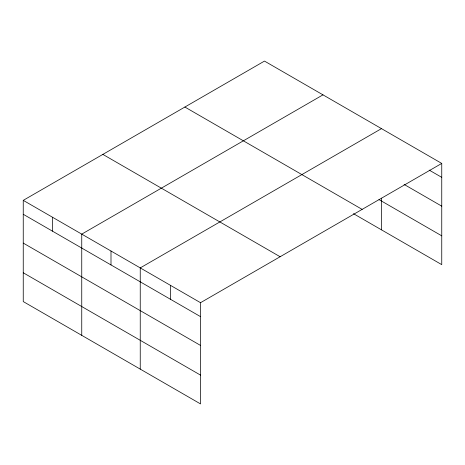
<?xml version="1.0" encoding="UTF-8"?>
<svg xmlns="http://www.w3.org/2000/svg" width="465" height="465" viewBox="0 0 465 465"><rect width="100%" height="100%" fill="white"/><g stroke="black" fill="none" stroke-linecap="round" stroke-linejoin="round"><path stroke-width="0.7" d="M441.75 163.424L264.48 61.084L23.25 200.357L23.25 301.576L200.52 403.916L200.52 302.698L441.75 163.424L441.75 264.643L353.476 213.679M322.983 94.854L81.747 234.128L81.747 335.346M381.48 128.631L140.244 267.904L140.244 369.123M429.195 170.103L441.75 177.351M404.079 184.413L441.75 206.158M378.992 199.601L441.75 235.836M184.878 107.043L362.142 209.384M102.858 154.397L280.122 256.738M23.25 200.357L200.52 302.698M23.25 214.284L200.52 316.63M23.25 243.09L200.52 345.431M23.25 272.769L200.52 375.11M381.48 198.148L381.48 229.85M170.382 285.301L170.382 299.228M110.996 251.019L110.996 264.945M52.498 217.242L52.498 231.169"/></g></svg>
